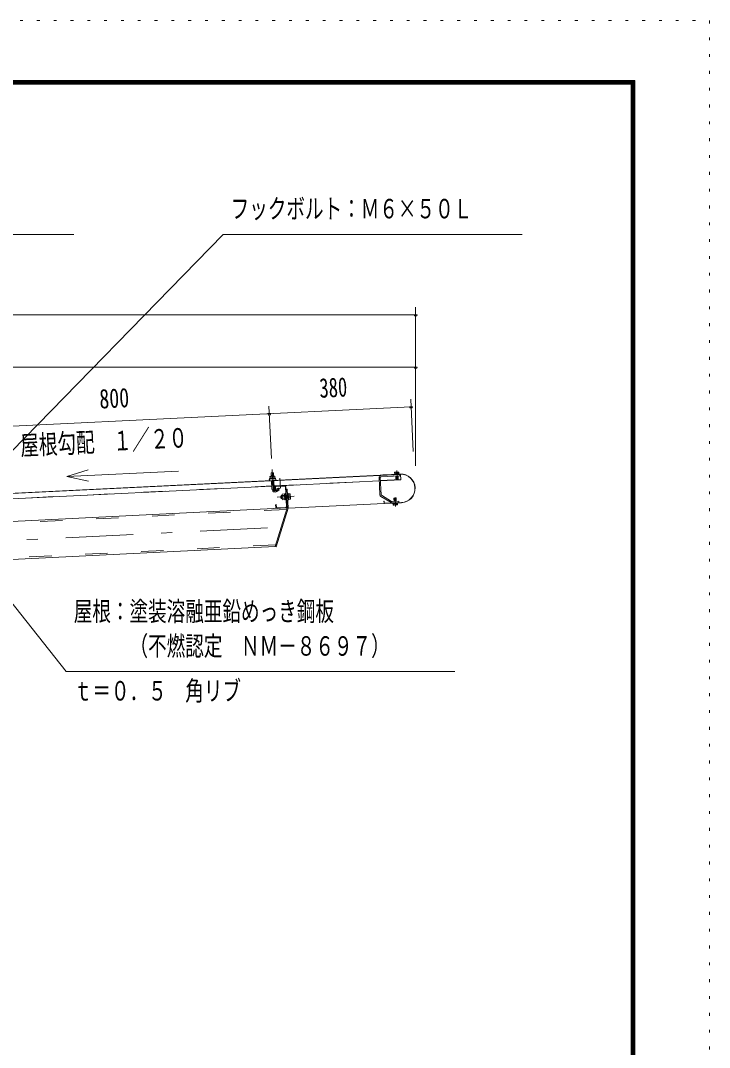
# Model space of a CAD drawing. Units: millimetres, scale not verified. Extents: x -34836 to 34836, y -16800 to 16800.
# Drawn here: x 27460 to 34836, y 5810 to 16800 of the extents above; entities that cross this region are included whole.
import ezdxf
from ezdxf.enums import TextEntityAlignment as Align

# ---------------------------------------------------------------- set-up
doc = ezdxf.new("R2010")
doc.units = ezdxf.units.MM
doc.header["$LTSCALE"] = 60
for name, pattern in [('USER2', [10, 4, -6]), ('USER3', [24, 12, -5, 2, -5]), ('USER4', [3, 0.5, -2.5])]:
    doc.linetypes.add(name, pattern=pattern)
for name, color, linetype, lineweight in [('0-6_2-02BOLD', 7, 'Continuous', 18), ('0-7_2-12HIDDEN', 3, 'USER2', 18), ('0-8_2-22CENTER', 3, 'USER3', 18), ('0-9_2-42THIN', 4, 'Continuous', 18), ('0-A_2-52DIM', 3, 'Continuous', 18), ('0-C_F-F1PAPER', 5, 'Continuous', 18), ('0-D_F-E_J_ADD', 5, 'USER4', 18)]:
    doc.layers.add(name, color=color, linetype=linetype, lineweight=lineweight)
doc.styles.add('ＭＳ ゴシック', font='')
doc.styles.get('ＭＳ ゴシック').set_extended_font_data('MS Gothic')

msp = doc.modelspace()

# ---------------------------------------------------------------- linework, layer by layer
at = {"layer": '0-6_2-02BOLD'}
for p, q in [((23487.19, 11549.19), (31529.55, 11942.53)), ((30144.01, 11919.71), (30145.02, 11899.25)), ((30147.2, 11874.93), (30151.51, 11786.78)), ((30170.96, 11900.51), (30169.96, 11920.98)), ((30175.48, 11787.95), (30171.17, 11876.1)), ((30174, 11818.17), (31300.66, 11873.27)), ((31307.96, 11724.15), (31298.94, 11908.42)), ((31311.73, 11909.05), (31320.74, 11724.77)), ((31477.56, 11950.4), (31476.89, 11964.37)), ((31500.63, 11951.51), (31499.95, 11965.48)), ((26977.81, 11661.85), (30150.01, 11816.99)), ((30149.31, 11831.83), (30173.27, 11833.01)), ((30289.37, 11817.4), (30195.09, 11812.78)), ((30296.07, 11811.32), (30306.56, 11597.17)), ((30313.57, 11584.71), (30302.47, 11811.64)), ((30285.46, 11733.54), (30262.27, 11732.4)), ((30263.01, 11717.41), (30286.19, 11718.54)), ((30287.66, 11688.55), (30264.48, 11687.42)), ((30286.54, 11711.54), (30294.93, 11703.94)), ((30295.31, 11695.95), (30286.93, 11703.55)), ((30296.45, 11672.78), (30288.46, 11672.39)), ((30299.65, 11738.21), (30293.25, 11737.9)), ((30325.23, 11739.46), (30318.83, 11739.15)), ((30345.34, 11721.43), (30326.15, 11720.5)), ((30327.62, 11690.51), (30346.81, 11691.45)), ((31426.84, 11642.64), (31317.66, 11707.96)), ((31324.24, 11718.94), (31433.41, 11653.63)), ((31482.02, 11687.09), (31458.06, 11685.94)), ((30313.56, 11584.71), (27130.17, 11429.01)), ((30185.68, 11171.56), (30313.57, 11584.69)), ((30300.47, 11590.47), (30206.19, 11585.87)), ((31353.98, 11633.18), (30325.23, 11582.84)), ((31539.03, 11642.23), (31358.45, 11633.4)), ((31358.55, 11631.4), (31539.13, 11640.23)), ((31461.86, 11616.06), (31461.19, 11630.03)), ((31484.26, 11631.13), (31484.92, 11617.16)), ((23641.42, 10851.5), (30185.67, 11171.56))]:
    msp.add_line(p, q, dxfattribs=at)
for points in [[(31313.45, 11873.89), (31532.38, 11884.6), (31529.45, 11944.53), (23487.1, 11551.19)], [(30132.04, 11898.61), (30131.05, 11919.08), (30134.42, 11921.25), (30179.37, 11923.46), (30182.94, 11921.62), (30183.95, 11901.15)], [(30167.15, 11958.15), (30165.05, 11960.05), (30145.08, 11959.08), (30143.19, 11956.98)], [(30168.88, 11922.94), (30167.15, 11958.15), (30143.19, 11956.98), (30144.89, 11921.77)], [(31318.7, 11930.22), (31521.65, 11940.14), (31522.28, 11927.36), (31319.32, 11917.43)], [(31524.17, 11946.27), (31337.59, 11937.14), (31337.68, 11935.14)], [(31507.9, 11967.88), (31468.74, 11966), (31465.35, 11963.82), (31466.02, 11949.86)], [(31478.32, 11925.21), (31479.79, 11894.45), (31503.76, 11895.6)], [(31479.79, 11894.45), (31483.97, 11890.65), (31499.95, 11891.42), (31503.76, 11895.6), (31502.3, 11926.38)], [(31507.9, 11967.88), (31511.49, 11966.04), (31512.16, 11952.06)], [(30189.01, 11806.08), (30190.34, 11778.91), (30183.94, 11778.6), (30182.61, 11805.77)], [(30191.65, 11779.65), (30217.86, 11796.53), (30230.87, 11776.37), (30204.65, 11759.47)], [(30326.47, 11583.07), (30316.59, 11785.08), (30303.8, 11784.46)], [(30252.2, 11717.87), (30246.49, 11711.58), (30247.46, 11691.61), (30253.75, 11685.91)], [(30261.74, 11686.3), (30253.75, 11685.91), (30252.2, 11717.87), (30260.17, 11718.26)], [(30262.27, 11732.4), (30259.73, 11727.45), (30262.19, 11677.1), (30265.21, 11672.42), (30288.39, 11673.56)], [(30288.46, 11672.39), (30285.4, 11734.71), (30293.4, 11735.1)], [(30293.25, 11737.9), (30296.57, 11669.98), (30302.98, 11670.28)], [(30325.23, 11739.46), (30328.55, 11671.54), (30322.15, 11671.22)], [(30350.09, 11681.41), (30347.63, 11731.75), (30344.61, 11736.43), (30325.42, 11735.49)], [(30328.35, 11675.51), (30347.54, 11676.45), (30350.09, 11681.41)], [(31354.26, 11637.2), (31353.38, 11655.17), (31351.38, 11655.08), (31352.26, 11637.1)], [(31437.9, 11652.5), (31511.52, 11656.11), (31512.15, 11643.32), (31438.53, 11639.72)], [(31459.6, 11653.57), (31458.06, 11685.94), (31461.86, 11690.12), (31477.84, 11690.89), (31482.02, 11687.09), (31483.58, 11654.74)], [(30326.47, 11583.07), (30198.05, 11168.23), (30185.83, 11172.02)], [(30199.48, 11591.94), (30198.15, 11619.1), (30191.75, 11618.79), (30193.08, 11591.62)], [(31449.65, 11629.47), (31450.33, 11615.5), (31453.91, 11613.65), (31493.07, 11615.54), (31496.46, 11617.72), (31495.79, 11631.68)]]:
    msp.add_lwpolyline(points, dxfattribs=at)
for points in [[(30189.95, 11901.45), (30126.03, 11898.31), (30126.34, 11891.92), (30190.26, 11895.06)], [(31464.11, 11949.76), (31464.43, 11943.37), (31514.38, 11945.77), (31514.07, 11952.16)], [(31447.44, 11635.77), (31497.39, 11638.17), (31497.7, 11631.78), (31447.75, 11629.38)]]:
    msp.add_lwpolyline(points, close=True, dxfattribs=at)
for centre, radius, start, end in [((30130.72, 11884.13), 8, 92.79939, 272.79939), ((30137.99, 11909.92), 11.5, 58.41576, 118.41576), ((30158.99, 11879.41), 42.99, 75.21205, 110.38797), ((30176.91, 11911.82), 11.5, 67.18427, 127.18427), ((30186.66, 11886.86), 8, 272.80022, 92.8002), ((31319.72, 11909.44), 20.8, 92.8, 182.8), ((31319.72, 11909.44), 8, 92.8, 182.8), ((31471.47, 11956.85), 9.27, 54.21637, 92.7478), ((31489.95, 11932.94), 34.04, 72.91869, 112.57913), ((31506.07, 11958.51), 9.26, 92.7478, 131.29404), ((31531.65, 11793.25), 153.2, 272.80002, 92.8), ((31531.65, 11793.25), 151.2, 272.80002, 90.8307), ((30185.96, 11788.47), 34.5, 182.8, 302.8), ((30185.96, 11788.47), 10.5, 182.8, 302.8), ((30195.4, 11806.4), 12.8, 92.79878, 182.79857), ((30195.4, 11806.4), 6.4, 92.79878, 182.7908), ((30289.68, 11811.01), 12.8, 2.8027, 92.8027), ((30289.68, 11811.01), 6.4, 2.8027, 92.8027), ((30271.35, 11725.34), 11.51, 182.80095, 223.52777), ((30302.75, 11704.32), 41.84, 161.77554, 203.82635), ((30273.55, 11680.35), 11.51, 142.07413, 182.80095), ((30336.27, 11728.5), 11.51, 322.07414, 2.80095), ((30307.07, 11704.53), 41.84, 341.77556, 23.82635), ((30338.47, 11683.53), 11.51, 2.80095, 43.52777), ((31327.93, 11725.12), 20, 182.80032, 239.10913), ((31327.93, 11725.12), 7.2, 182.78564, 239.09737), ((31437.51, 11660.5), 8, 239.11549, 272.8), ((30205.87, 11592.25), 12.8, 182.79793, 272.80048), ((30205.87, 11592.25), 6.4, 182.7908, 272.80048), ((30300.16, 11596.86), 6.4, 272.81157, 2.8027), ((30300.16, 11596.86), 12.8, 272.81157, 2.8027), ((31358.25, 11637.39), 6, 182.8, 272.8), ((31358.25, 11637.39), 4, 182.8, 272.8), ((31437.51, 11660.5), 20.8, 239.11208, 272.8), ((31455.75, 11623.02), 9.26, 272.7478, 311.29404), ((31471.86, 11648.6), 34.04, 252.91869, 292.57913), ((31490.33, 11624.68), 9.27, 234.21637, 272.7478)]:
    msp.add_arc(centre, radius, start, end, dxfattribs=at)
at = {"layer": '0-7_2-12HIDDEN'}
for p, q in [((30173.9, 11820.17), (31300.57, 11875.27)), ((31313.35, 11875.89), (31532.28, 11886.6)), ((26977.72, 11663.85), (30149.91, 11818.99)), ((30308.27, 11567.62), (27130.99, 11412.23)), ((30190.96, 11188.64), (23640.59, 10868.27))]:
    msp.add_line(p, q, dxfattribs=at)
at = {"layer": '0-8_2-22CENTER'}
for p, q in [((30153.37, 11994.15), (30163.5, 11787.36)), ((31492.24, 11886.64), (31487.48, 11983.7)), ((30243.22, 11795.12), (30238.01, 11901.39)), ((30198.15, 11769.56), (30237.65, 11795.01)), ((30388.81, 11708.54), (30207.03, 11699.63)), ((31469.58, 11694.9), (31474.33, 11597.84)), ((23631.48, 11054.46), (30323.49, 11381.75))]:
    msp.add_line(p, q, dxfattribs=at)
msp.add_arc((30185.96, 11788.47), 22.5, 182.8, 302.8, dxfattribs=at)
at = {"layer": '0-9_2-42THIN'}
for p, q in [((30146.9, 11921.86), (30145.08, 11959.07)), ((30165.05, 11960.05), (30166.87, 11922.85)), ((30171.26, 11832.91), (30169.16, 11876)), ((31481.51, 11925.36), (31483.14, 11891.4)), ((31500.72, 11892.25), (31499.09, 11926.22)), ((30173.65, 11825.55), (30171.27, 11832.91)), ((30260.38, 11714.27), (30248.39, 11713.67)), ((30249.56, 11689.71), (30261.54, 11690.3)), ((31462.8, 11653.72), (31461.1, 11689.29)), ((31478.67, 11690.13), (31480.38, 11654.58))]:
    msp.add_line(p, q, dxfattribs=at)
msp.add_lwpolyline([(30149.19, 11875.03), (30151.3, 11831.93), (30149.67, 11824.37)], dxfattribs=at)
at = {"layer": '0-A_2-52DIM'}
for p, q in [((29630.11, 14511.89), (26964.43, 11780.24)), ((29630.11, 14511.89), (32830.1, 14511.89)), ((11890.1, 13651.94), (31690.11, 13651.94)), ((31706.11, 13651.94), (31674.11, 13651.94)), ((31690.11, 13731.94), (31690.11, 12034.27)), ((31690.11, 13091.94), (11890.1, 13091.94)), ((31706.11, 13091.94), (31674.11, 13091.94)), ((31642.25, 12667.7), (23731.7, 12280.81)), ((30147.51, 12114.01), (30120.16, 12673.35)), ((31658.25, 12667.7), (31626.25, 12667.7)), ((31665.7, 12188.26), (31638.34, 12747.6)), ((30140.07, 12593.45), (30108.07, 12593.45)), ((27954.39, 11919.48), (29152.95, 11978.1)), ((26488.26, 11674.57), (27950.1, 9831.89)), ((27950.1, 9831.89), (32110.1, 9831.89))]:
    msp.add_line(p, q, dxfattribs=at)
for points in [[(23802.76, 11295.97), (24590.1, 14511.89), (28030.11, 14511.89)], [(28182.9, 11992.85), (27954.39, 11919.48), (28188.96, 11868.77)]]:
    msp.add_lwpolyline(points, dxfattribs=at)
for centre in [(31690.11, 13651.94), (31690.11, 13091.94), (31642.25, 12667.7), (30124.07, 12593.45)]:
    msp.add_arc(centre, 16, 180, 0, dxfattribs=at)
at = {"layer": '0-C_F-F1PAPER'}
for points in [[(34036.13, -16000), (-11883.87, -16000), (-11883.87, 16160), (34036.13, 16160)], [(34032.13, -15996), (-11879.87, -15996), (-11879.87, 16156), (34032.13, 16156)], [(34028.13, -15992), (34028.13, 16152), (-11875.87, 16152), (-11875.87, -15992)], [(34024.13, -15988), (-11871.87, -15988), (-11871.87, 16148), (34024.13, 16148)], [(34020.13, -15984), (34020.13, 16144), (-11867.87, 16144), (-11867.87, -15984)], [(34016.13, -15980), (-11863.87, -15980), (-11863.87, 16140), (34016.13, 16140)], [(34012.13, -15976), (34012.13, 16136), (-11859.87, 16136), (-11859.87, -15976)], [(34008.13, -15972), (-11855.87, -15972), (-11855.87, 16132), (34008.13, 16132)], [(34004.13, -15968), (-11851.87, -15968), (-11851.87, 16128), (34004.13, 16128)], [(34000.13, -15964), (-11847.87, -15964), (-11847.87, 16124), (34000.13, 16124)], [(33996.13, -15960), (33996.13, 16120), (-11843.87, 16120), (-11843.87, -15960)]]:
    msp.add_lwpolyline(points, close=True, dxfattribs=at)
at = {"layer": '0-D_F-E_J_ADD'}
msp.add_lwpolyline([(34836.13, -16800), (-12683.87, -16800), (-12683.87, 16800), (34836.13, 16800)], close=True, dxfattribs=at)

# ---------------------------------------------------------------- texts
at = {"layer": '0-A_2-52DIM', "color": 7, "style": 'ＭＳ ゴシック', "width": 0.7}
for s, p in [('フックボルト：Ｍ６×５０Ｌ', (29710.11, 14620.32)), ('屋根：塗装溶融亜鉛めっき鋼板', (28030.1, 10311.38)), ('\u3000\u3000\u3000（不燃認定\u3000ＮＭ－８６９７）', (28030.11, 9940.32)), ('ｔ＝０．５\u3000角リブ', (28030.1, 9460.31))]:
    msp.add_text(s, height=208.4, dxfattribs=at).set_placement(p, align=Align.BOTTOM_LEFT)
at = {"layer": '0-A_2-52DIM', "color": 7, "style": 'ＭＳ ゴシック'}
for s, width, p in [('380', 0.7, (30668.04, 12700.14)), ('800', 0.75, (28312.06, 12584.92)), ('屋根勾配\u3000１／２０', 0.7, (27465.73, 12084.77))]:
    msp.add_text(s, height=208.4, rotation=2.8, dxfattribs=dict(at, width=width)).set_placement(p, align=Align.BOTTOM_LEFT)

doc.saveas('drawing.dxf')
